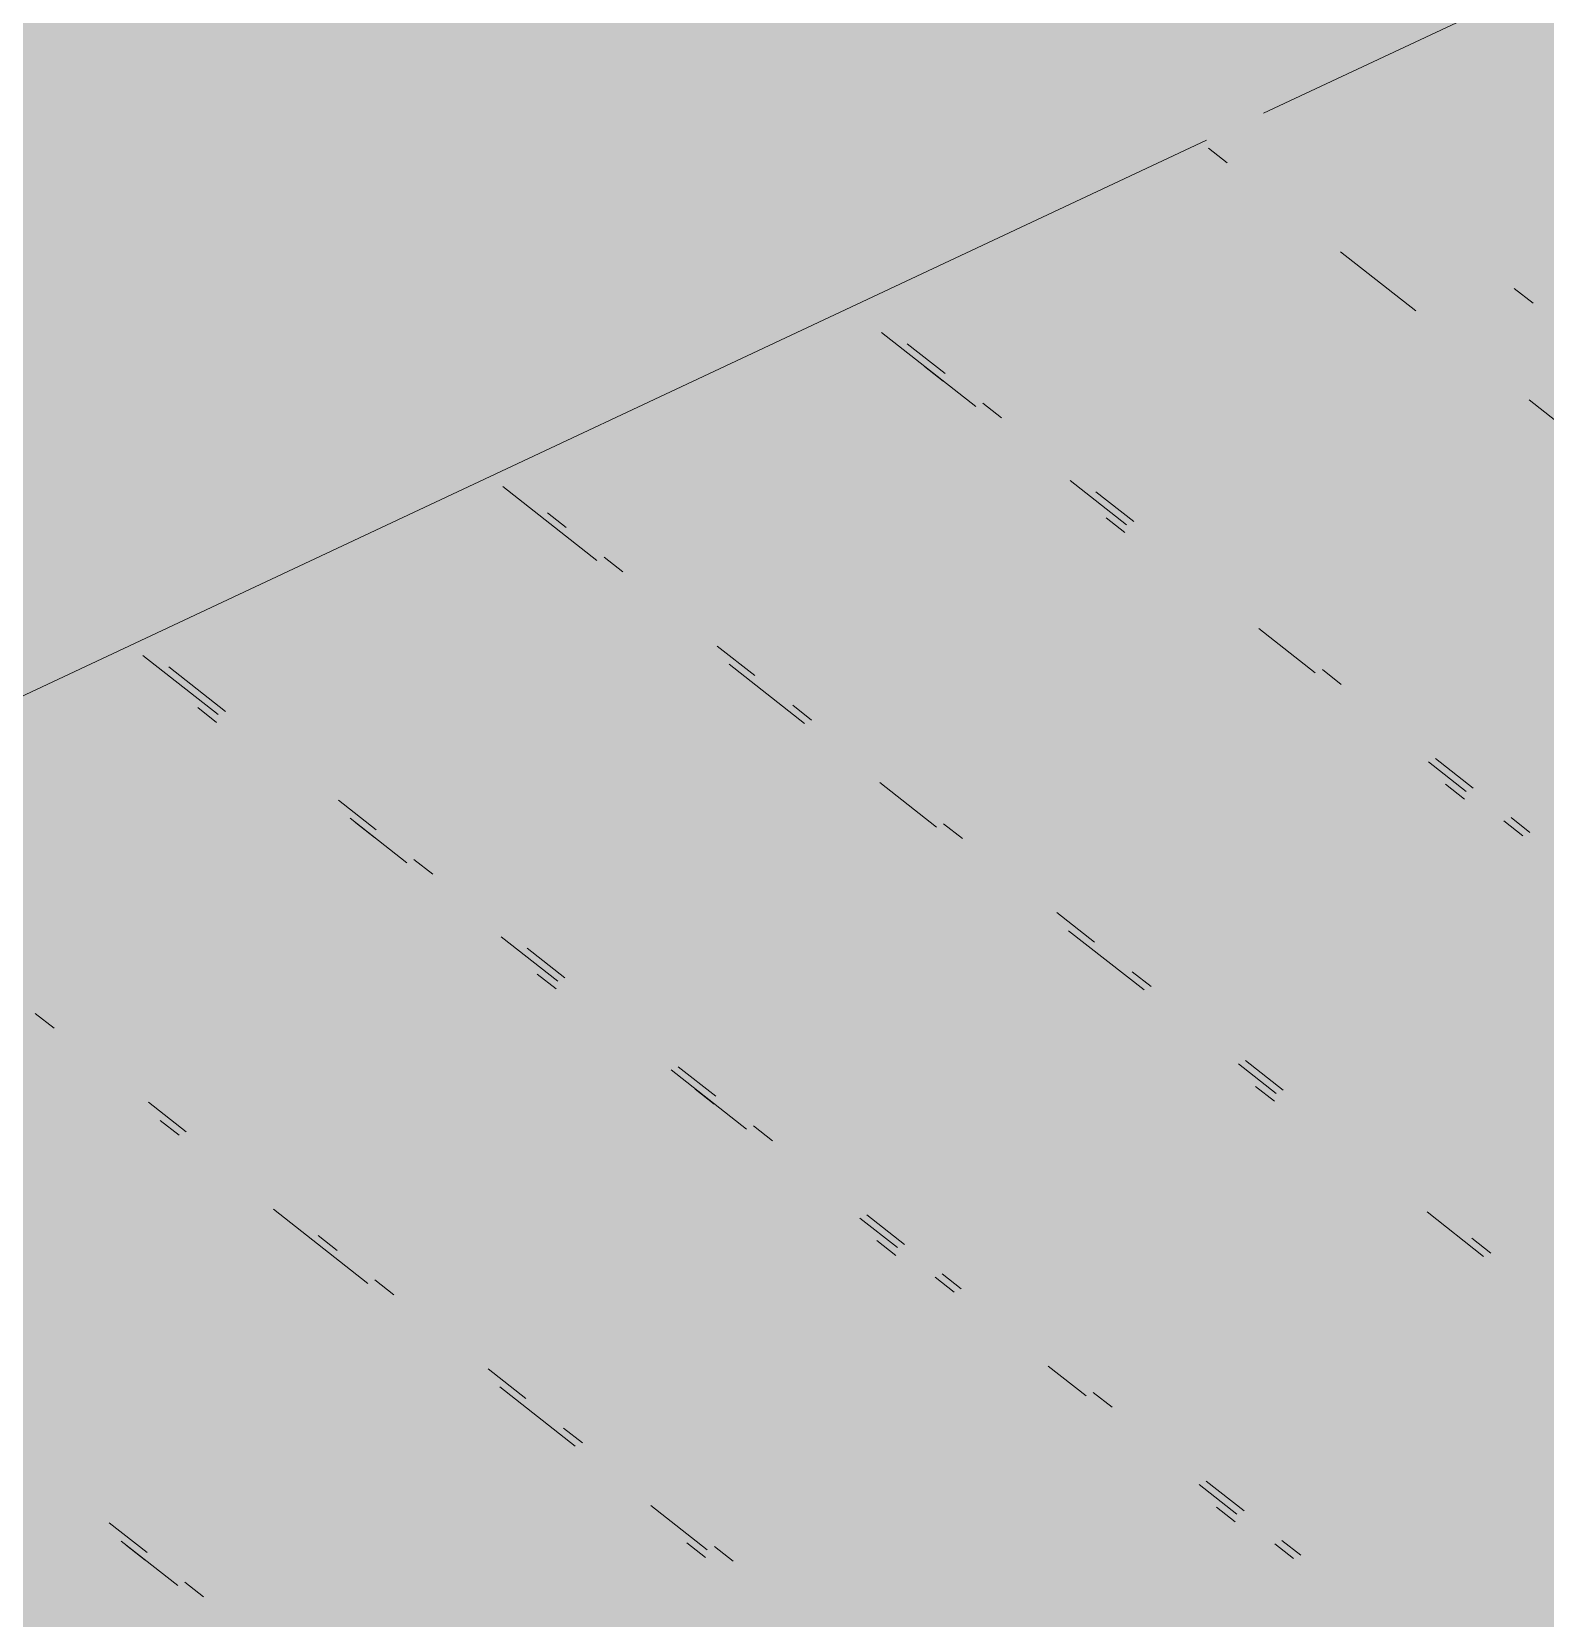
# Paper-space layout '03 3D Building and Roof' of a CAD drawing. Header units: millimetres. Extents: x 5 to 415, y 5 to 292.
# Drawn here: x 268.689 to 271.363, y 71.742 to 74.545 of the extents above; entities that cross this region are included whole.
import ezdxf

# ---------------------------------------------------------------- set-up
doc = ezdxf.new("R2010")
doc.units = ezdxf.units.MM
doc.layers.add('EXISTING', color=7, linetype='Continuous')
doc.layers.add('IMAGES', color=7, linetype='Continuous')

# ---------------------------------------------------------------- blocks, each defined once
blk = doc.blocks.new('SHEET_03')
at = {"layer": 'EXISTING', "color": 250, "lineweight": 9}
for p, q in [((270.8651, 74.4006), (274.6409, 76.1732)), ((267.027, 72.5987), (270.7642, 74.3532)), ((270.7675, 74.3392), (270.8009, 74.313)), ((271.0008, 74.1561), (271.1341, 74.0514)), ((271.3413, 74.0651), (271.3079, 74.0912)), ((270.1899, 74.0136), (270.3565, 73.8828)), ((270.3024, 73.9409), (270.2357, 73.9933)), ((270.2993, 73.9273), (270.266, 73.9534)), ((271.3341, 73.8945), (271.4007, 73.8422)), ((270.4023, 73.8625), (270.369, 73.8886)), ((270.5232, 73.752), (270.6231, 73.6735)), ((269.5209, 73.7413), (269.6875, 73.6105)), ((270.6356, 73.6793), (270.569, 73.7317)), ((269.6333, 73.6687), (269.6, 73.6948)), ((270.6201, 73.6598), (270.5868, 73.686)), ((269.7333, 73.5902), (269.7, 73.6163)), ((270.8564, 73.4904), (270.9564, 73.4119)), ((268.8852, 73.4428), (269.0185, 73.3382)), ((269.9666, 73.4071), (269.8999, 73.4594)), ((269.031, 73.344), (268.931, 73.4225)), ((269.9208, 73.4274), (270.0541, 73.3227)), ((271.0022, 73.3916), (270.9689, 73.4178)), ((269.0154, 73.3245), (268.9821, 73.3507)), ((270.0666, 73.3286), (270.0333, 73.3547)), ((271.1564, 73.2549), (271.223, 73.2026)), ((271.2355, 73.2085), (271.1689, 73.2608)), ((270.1874, 73.2181), (270.2874, 73.1396)), ((271.22, 73.1889), (271.1866, 73.2151)), ((269.2976, 73.1348), (269.2309, 73.1871)), ((269.2517, 73.1551), (269.3517, 73.0766)), ((269.2945, 73.1211), (269.2612, 73.1472)), ((270.3332, 73.1193), (270.2999, 73.1455)), ((271.2897, 73.1503), (271.323, 73.1241)), ((271.3355, 73.13), (271.3022, 73.1562)), ((269.3975, 73.0563), (269.3642, 73.0825)), ((270.5665, 72.9362), (270.4998, 72.9885)), ((269.5184, 72.9458), (269.6183, 72.8673)), ((270.5207, 72.9565), (270.654, 72.8519)), ((269.6308, 72.8732), (269.5642, 72.9255)), ((270.6665, 72.8577), (270.6331, 72.8839)), ((269.6153, 72.8536), (269.582, 72.8798)), ((268.7285, 72.784), (268.6952, 72.8102)), ((269.8974, 72.6639), (269.8308, 72.7162)), ((270.8206, 72.7211), (270.8873, 72.6687)), ((270.8997, 72.6746), (270.8331, 72.7269)), ((269.8183, 72.7104), (269.9516, 72.6057)), ((269.8944, 72.6502), (269.8611, 72.6764)), ((270.8842, 72.6551), (270.8509, 72.6812)), ((268.9618, 72.6009), (268.8951, 72.6532)), ((268.916, 72.6212), (268.9493, 72.595)), ((269.9974, 72.5854), (269.9641, 72.6116)), ((269.1159, 72.4642), (269.2826, 72.3334)), ((270.1516, 72.4488), (270.2182, 72.3965)), ((270.2307, 72.4023), (270.1641, 72.4546)), ((271.1539, 72.4595), (271.2538, 72.381)), ((269.2284, 72.3916), (269.1951, 72.4178)), ((270.2152, 72.3828), (270.1818, 72.4089)), ((271.2663, 72.3869), (271.233, 72.413)), ((270.3307, 72.3238), (270.2974, 72.35)), ((269.3284, 72.3131), (269.2951, 72.3393)), ((270.2849, 72.3441), (270.3182, 72.318)), ((269.5617, 72.13), (269.495, 72.1824)), ((270.4848, 72.1872), (270.5515, 72.1349)), ((269.5159, 72.1503), (269.6492, 72.0457)), ((270.5973, 72.1146), (270.564, 72.1407)), ((269.6617, 72.0516), (269.6283, 72.0777)), ((270.7514, 71.9779), (270.8181, 71.9256)), ((270.8306, 71.9315), (270.7639, 71.9838)), ((269.7825, 71.9411), (269.8824, 71.8626)), ((270.815, 71.9119), (270.7817, 71.9381)), ((268.8926, 71.8577), (268.826, 71.9101)), ((268.8468, 71.878), (268.9468, 71.7996)), ((269.8794, 71.8489), (269.8461, 71.8751)), ((270.8848, 71.8733), (270.9181, 71.8471)), ((270.9306, 71.853), (270.8972, 71.8791)), ((268.8896, 71.8441), (268.8563, 71.8702)), ((269.9283, 71.8423), (269.8949, 71.8684)), ((268.9926, 71.7793), (268.9593, 71.8054))]:
    blk.add_line(p, q, dxfattribs=at)
at = {"layer": 'IMAGES', "color": 7}
for points in [[(267.9418, 74.5166), (270.7364, 74.5166), (267.9418, 74.613), (270.7364, 74.613)], [(270.7364, 74.5166), (270.9291, 74.5166), (270.7364, 74.613), (270.9291, 74.613)], [(270.9291, 74.5166), (271.1218, 74.5166), (270.9291, 74.613), (271.1218, 74.613)], [(271.1218, 74.5166), (271.3145, 74.5166), (271.1218, 74.613), (271.3145, 74.613)], [(271.3145, 74.5166), (271.4109, 74.5166), (271.3145, 74.613), (271.4109, 74.613)], [(268.1345, 74.4202), (270.5436, 74.4202), (268.1345, 74.5166), (270.5436, 74.5166)], [(270.5436, 74.4202), (270.7364, 74.4202), (270.5436, 74.5166), (270.7364, 74.5166)], [(270.7364, 74.4202), (270.8327, 74.4202), (270.7364, 74.5166), (270.8327, 74.5166)], [(270.8327, 74.4202), (270.9291, 74.4202), (270.8327, 74.5166), (270.9291, 74.5166)], [(270.9291, 74.4202), (271.0255, 74.4202), (270.9291, 74.5166), (271.0255, 74.5166)], [(271.0255, 74.4202), (271.1218, 74.4202), (271.0255, 74.5166), (271.1218, 74.5166)], [(271.1218, 74.4202), (271.2182, 74.4202), (271.1218, 74.5166), (271.2182, 74.5166)], [(271.2182, 74.4202), (271.3145, 74.4202), (271.2182, 74.5166), (271.3145, 74.5166)], [(271.3145, 74.4202), (271.4109, 74.4202), (271.3145, 74.5166), (271.4109, 74.5166)], [(268.3273, 74.3238), (270.4473, 74.3238), (268.3273, 74.4202), (270.4473, 74.4202)], [(270.4473, 74.3238), (270.5436, 74.3238), (270.4473, 74.4202), (270.5436, 74.4202)], [(270.5436, 74.3238), (270.64, 74.3238), (270.5436, 74.4202), (270.64, 74.4202)], [(270.64, 74.3238), (270.7364, 74.3238), (270.64, 74.4202), (270.7364, 74.4202)], [(270.7364, 74.3238), (270.8327, 74.3238), (270.7364, 74.4202), (270.8327, 74.4202)], [(270.8327, 74.3238), (270.9291, 74.3238), (270.8327, 74.4202), (270.9291, 74.4202)], [(270.9291, 74.3238), (271.0255, 74.3238), (270.9291, 74.4202), (271.0255, 74.4202)], [(271.0255, 74.2274), (271.1218, 74.2274), (271.0255, 74.4202), (271.1218, 74.4202)], [(271.1218, 74.3238), (271.2182, 74.3238), (271.1218, 74.4202), (271.2182, 74.4202)], [(271.2182, 74.3238), (271.3145, 74.3238), (271.2182, 74.4202), (271.3145, 74.4202)], [(271.3145, 74.3238), (271.5073, 74.3238), (271.3145, 74.4202), (271.5073, 74.4202)], [(268.52, 74.2274), (270.0618, 74.2274), (268.52, 74.3238), (270.0618, 74.3238)], [(270.0618, 74.2274), (270.2545, 74.2274), (270.0618, 74.3238), (270.2545, 74.3238)], [(270.2545, 74.2274), (270.3509, 74.2274), (270.2545, 74.3238), (270.3509, 74.3238)], [(270.3509, 74.2274), (270.4473, 74.2274), (270.3509, 74.3238), (270.4473, 74.3238)], [(270.4473, 74.2274), (270.64, 74.2274), (270.4473, 74.3238), (270.64, 74.3238)], [(270.64, 74.2274), (270.7364, 74.2274), (270.64, 74.3238), (270.7364, 74.3238)], [(270.7364, 74.2274), (270.8327, 74.2274), (270.7364, 74.3238), (270.8327, 74.3238)], [(270.8327, 74.2274), (271.0255, 74.2274), (270.8327, 74.3238), (271.0255, 74.3238)], [(271.1218, 74.2274), (271.2182, 74.2274), (271.1218, 74.3238), (271.2182, 74.3238)], [(271.2182, 74.2274), (271.3145, 74.2274), (271.2182, 74.3238), (271.3145, 74.3238)], [(271.3145, 74.2274), (271.4109, 74.2274), (271.3145, 74.3238), (271.4109, 74.3238)], [(268.4236, 74.131), (269.9655, 74.131), (268.4236, 74.2274), (269.9655, 74.2274)], [(269.9655, 74.131), (270.1582, 74.131), (269.9655, 74.2274), (270.1582, 74.2274)], [(270.1582, 74.131), (270.2545, 74.131), (270.1582, 74.2274), (270.2545, 74.2274)], [(270.2545, 74.131), (270.3509, 74.131), (270.2545, 74.2274), (270.3509, 74.2274)], [(270.3509, 74.131), (270.4473, 74.131), (270.3509, 74.2274), (270.4473, 74.2274)], [(270.4473, 74.131), (270.5436, 74.131), (270.4473, 74.2274), (270.5436, 74.2274)], [(270.5436, 74.131), (270.64, 74.131), (270.5436, 74.2274), (270.64, 74.2274)], [(270.64, 74.131), (270.7364, 74.131), (270.64, 74.2274), (270.7364, 74.2274)], [(270.7364, 74.131), (270.8327, 74.131), (270.7364, 74.2274), (270.8327, 74.2274)], [(270.8327, 74.131), (270.9291, 74.131), (270.8327, 74.2274), (270.9291, 74.2274)], [(270.9291, 74.131), (271.1218, 74.131), (270.9291, 74.2274), (271.1218, 74.2274)], [(271.1218, 74.131), (271.2182, 74.131), (271.1218, 74.2274), (271.2182, 74.2274)], [(271.2182, 74.131), (271.3145, 74.131), (271.2182, 74.2274), (271.3145, 74.2274)], [(271.3145, 74.131), (271.5073, 74.131), (271.3145, 74.2274), (271.5073, 74.2274)], [(268.6164, 74.0346), (269.6764, 74.0346), (268.6164, 74.131), (269.6764, 74.131)], [(269.6764, 74.0346), (269.8691, 74.0346), (269.6764, 74.131), (269.8691, 74.131)], [(269.8691, 74.0346), (269.9655, 74.0346), (269.8691, 74.131), (269.9655, 74.131)], [(269.9655, 73.9382), (270.0618, 73.9382), (269.9655, 74.131), (270.0618, 74.131)], [(270.0618, 74.0346), (270.1582, 74.0346), (270.0618, 74.131), (270.1582, 74.131)], [(270.1582, 74.0346), (270.2545, 74.0346), (270.1582, 74.131), (270.2545, 74.131)], [(270.2545, 74.0346), (270.3509, 74.0346), (270.2545, 74.131), (270.3509, 74.131)], [(270.3509, 74.0346), (270.4473, 74.0346), (270.3509, 74.131), (270.4473, 74.131)], [(270.4473, 74.0346), (270.5436, 74.0346), (270.4473, 74.131), (270.5436, 74.131)], [(270.5436, 74.0346), (270.64, 74.0346), (270.5436, 74.131), (270.64, 74.131)], [(270.64, 74.0346), (270.8327, 74.0346), (270.64, 74.131), (270.8327, 74.131)], [(270.8327, 74.0346), (270.9291, 74.0346), (270.8327, 74.131), (270.9291, 74.131)], [(270.9291, 74.0346), (271.0255, 74.0346), (270.9291, 74.131), (271.0255, 74.131)], [(271.0255, 74.0346), (271.1218, 74.0346), (271.0255, 74.131), (271.1218, 74.131)], [(271.1218, 74.0346), (271.3145, 74.0346), (271.1218, 74.131), (271.3145, 74.131)], [(271.3145, 74.0346), (271.4109, 74.0346), (271.3145, 74.131), (271.4109, 74.131)], [(268.6164, 73.9382), (269.4836, 73.9382), (268.6164, 74.0346), (269.4836, 74.0346)], [(269.4836, 73.9382), (269.58, 73.9382), (269.4836, 74.0346), (269.58, 74.0346)], [(269.58, 73.9382), (269.7727, 73.9382), (269.58, 74.0346), (269.7727, 74.0346)], [(269.7727, 73.9382), (269.8691, 73.9382), (269.7727, 74.0346), (269.8691, 74.0346)], [(269.8691, 73.9382), (269.9655, 73.9382), (269.8691, 74.0346), (269.9655, 74.0346)], [(270.0618, 73.9382), (270.1582, 73.9382), (270.0618, 74.0346), (270.1582, 74.0346)], [(270.1582, 73.9382), (270.2545, 73.9382), (270.1582, 74.0346), (270.2545, 74.0346)], [(270.2545, 73.9382), (270.3509, 73.9382), (270.2545, 74.0346), (270.3509, 74.0346)], [(270.3509, 73.9382), (270.5436, 73.9382), (270.3509, 74.0346), (270.5436, 74.0346)], [(270.5436, 73.9382), (270.9291, 73.9382), (270.5436, 74.0346), (270.9291, 74.0346)], [(270.9291, 73.9382), (271.0255, 73.9382), (270.9291, 74.0346), (271.0255, 74.0346)], [(271.0255, 73.9382), (271.1218, 73.9382), (271.0255, 74.0346), (271.1218, 74.0346)], [(271.1218, 73.9382), (271.2182, 73.9382), (271.1218, 74.0346), (271.2182, 74.0346)], [(271.2182, 73.9382), (271.5073, 73.9382), (271.2182, 74.0346), (271.5073, 74.0346)], [(268.6164, 73.8418), (269.2909, 73.8418), (268.6164, 73.9382), (269.2909, 73.9382)], [(269.2909, 73.8418), (269.3873, 73.8418), (269.2909, 73.9382), (269.3873, 73.9382)], [(269.3873, 73.8418), (269.4836, 73.8418), (269.3873, 73.9382), (269.4836, 73.9382)], [(269.4836, 73.8418), (269.58, 73.8418), (269.4836, 73.9382), (269.58, 73.9382)], [(269.58, 73.8418), (269.7727, 73.8418), (269.58, 73.9382), (269.7727, 73.9382)], [(269.7727, 73.8418), (269.8691, 73.8418), (269.7727, 73.9382), (269.8691, 73.9382)], [(269.8691, 73.8418), (269.9655, 73.8418), (269.8691, 73.9382), (269.9655, 73.9382)], [(269.9655, 73.8418), (270.0618, 73.8418), (269.9655, 73.9382), (270.0618, 73.9382)], [(270.0618, 73.8418), (270.1582, 73.8418), (270.0618, 73.9382), (270.1582, 73.9382)], [(270.1582, 73.8418), (270.2545, 73.8418), (270.1582, 73.9382), (270.2545, 73.9382)], [(270.2545, 73.8418), (270.4473, 73.8418), (270.2545, 73.9382), (270.4473, 73.9382)], [(270.4473, 73.8418), (270.5436, 73.8418), (270.4473, 73.9382), (270.5436, 73.9382)], [(270.5436, 73.8418), (270.64, 73.8418), (270.5436, 73.9382), (270.64, 73.9382)], [(270.64, 73.8418), (271.1218, 73.8418), (270.64, 73.9382), (271.1218, 73.9382)], [(271.1218, 73.8418), (271.2182, 73.8418), (271.1218, 73.9382), (271.2182, 73.9382)], [(271.2182, 73.8418), (271.3145, 73.8418), (271.2182, 73.9382), (271.3145, 73.9382)], [(271.3145, 73.8418), (271.5073, 73.8418), (271.3145, 73.9382), (271.5073, 73.9382)], [(268.52, 73.7454), (269.0982, 73.7454), (268.52, 73.8418), (269.0982, 73.8418)], [(269.0982, 73.7454), (269.1945, 73.7454), (269.0982, 73.8418), (269.1945, 73.8418)], [(269.1945, 73.7454), (269.2909, 73.7454), (269.1945, 73.8418), (269.2909, 73.8418)], [(269.2909, 73.7454), (269.3873, 73.7454), (269.2909, 73.8418), (269.3873, 73.8418)], [(269.3873, 73.7454), (269.58, 73.7454), (269.3873, 73.8418), (269.58, 73.8418)], [(269.58, 73.7454), (269.6764, 73.7454), (269.58, 73.8418), (269.6764, 73.8418)], [(269.6764, 73.7454), (269.7727, 73.7454), (269.6764, 73.8418), (269.7727, 73.8418)], [(269.7727, 73.7454), (269.8691, 73.7454), (269.7727, 73.8418), (269.8691, 73.8418)], [(269.8691, 73.7454), (269.9655, 73.7454), (269.8691, 73.8418), (269.9655, 73.8418)], [(269.9655, 73.7454), (270.0618, 73.7454), (269.9655, 73.8418), (270.0618, 73.8418)], [(270.0618, 73.7454), (270.2545, 73.7454), (270.0618, 73.8418), (270.2545, 73.8418)], [(270.2545, 73.7454), (270.3509, 73.7454), (270.2545, 73.8418), (270.3509, 73.8418)], [(270.3509, 73.7454), (270.4473, 73.7454), (270.3509, 73.8418), (270.4473, 73.8418)], [(270.4473, 73.7454), (270.5436, 73.7454), (270.4473, 73.8418), (270.5436, 73.8418)], [(270.5436, 73.7454), (270.64, 73.7454), (270.5436, 73.8418), (270.64, 73.8418)], [(270.64, 73.7454), (270.7364, 73.7454), (270.64, 73.8418), (270.7364, 73.8418)], [(270.7364, 73.7454), (271.2182, 73.7454), (270.7364, 73.8418), (271.2182, 73.8418)], [(271.2182, 73.7454), (271.3145, 73.7454), (271.2182, 73.8418), (271.3145, 73.8418)], [(271.3145, 73.7454), (271.4109, 73.7454), (271.3145, 73.8418), (271.4109, 73.8418)], [(268.4236, 73.649), (268.9055, 73.649), (268.4236, 73.7454), (268.9055, 73.7454)], [(268.9055, 73.649), (269.0018, 73.649), (268.9055, 73.7454), (269.0018, 73.7454)], [(269.0018, 73.649), (269.0982, 73.649), (269.0018, 73.7454), (269.0982, 73.7454)], [(269.0982, 73.649), (269.1945, 73.649), (269.0982, 73.7454), (269.1945, 73.7454)], [(269.1945, 73.649), (269.2909, 73.649), (269.1945, 73.7454), (269.2909, 73.7454)], [(269.2909, 73.649), (269.3873, 73.649), (269.2909, 73.7454), (269.3873, 73.7454)], [(269.3873, 73.649), (269.4836, 73.649), (269.3873, 73.7454), (269.4836, 73.7454)], [(269.4836, 73.649), (269.58, 73.649), (269.4836, 73.7454), (269.58, 73.7454)], [(269.58, 73.649), (269.6764, 73.649), (269.58, 73.7454), (269.6764, 73.7454)], [(269.6764, 73.649), (269.7727, 73.649), (269.6764, 73.7454), (269.7727, 73.7454)], [(269.7727, 73.649), (269.8691, 73.649), (269.7727, 73.7454), (269.8691, 73.7454)], [(269.8691, 73.649), (270.3509, 73.649), (269.8691, 73.7454), (270.3509, 73.7454)], [(270.3509, 73.649), (270.4473, 73.649), (270.3509, 73.7454), (270.4473, 73.7454)], [(270.4473, 73.649), (270.5436, 73.649), (270.4473, 73.7454), (270.5436, 73.7454)], [(270.5436, 73.649), (270.7364, 73.649), (270.5436, 73.7454), (270.7364, 73.7454)], [(270.7364, 73.649), (270.8327, 73.649), (270.7364, 73.7454), (270.8327, 73.7454)], [(270.8327, 73.649), (271.3145, 73.649), (270.8327, 73.7454), (271.3145, 73.7454)], [(271.3145, 73.649), (271.4109, 73.649), (271.3145, 73.7454), (271.4109, 73.7454)], [(268.0382, 73.5526), (268.7127, 73.5526), (268.0382, 73.649), (268.7127, 73.649)], [(268.7127, 73.5526), (268.8091, 73.5526), (268.7127, 73.649), (268.8091, 73.649)], [(268.8091, 73.5526), (268.9055, 73.5526), (268.8091, 73.649), (268.9055, 73.649)], [(268.9055, 73.5526), (269.0982, 73.5526), (268.9055, 73.649), (269.0982, 73.649)], [(269.0982, 73.5526), (269.1945, 73.5526), (269.0982, 73.649), (269.1945, 73.649)], [(269.1945, 73.5526), (269.2909, 73.5526), (269.1945, 73.649), (269.2909, 73.649)], [(269.2909, 73.5526), (269.4836, 73.5526), (269.2909, 73.649), (269.4836, 73.649)], [(269.4836, 73.5526), (269.58, 73.5526), (269.4836, 73.649), (269.58, 73.649)], [(269.58, 73.5526), (269.7727, 73.5526), (269.58, 73.649), (269.7727, 73.649)], [(269.7727, 73.5526), (269.8691, 73.5526), (269.7727, 73.649), (269.8691, 73.649)], [(269.8691, 73.5526), (269.9655, 73.5526), (269.8691, 73.649), (269.9655, 73.649)], [(269.9655, 73.5526), (270.4473, 73.5526), (269.9655, 73.649), (270.4473, 73.649)], [(270.4473, 73.5526), (270.5436, 73.5526), (270.4473, 73.649), (270.5436, 73.649)], [(270.5436, 73.5526), (270.64, 73.5526), (270.5436, 73.649), (270.64, 73.649)], [(270.64, 73.5526), (270.7364, 73.5526), (270.64, 73.649), (270.7364, 73.649)], [(270.7364, 73.5526), (270.8327, 73.5526), (270.7364, 73.649), (270.8327, 73.649)], [(270.8327, 73.5526), (270.9291, 73.5526), (270.8327, 73.649), (270.9291, 73.649)], [(270.9291, 73.5526), (271.0255, 73.5526), (270.9291, 73.649), (271.0255, 73.649)], [(271.0255, 73.5526), (271.4109, 73.5526), (271.0255, 73.649), (271.4109, 73.649)], [(268.52, 73.4562), (268.7127, 73.4562), (268.52, 73.5526), (268.7127, 73.5526)], [(268.7127, 73.4562), (268.8091, 73.4562), (268.7127, 73.5526), (268.8091, 73.5526)], [(268.8091, 73.4562), (268.9055, 73.4562), (268.8091, 73.5526), (268.9055, 73.5526)], [(268.9055, 73.4562), (269.0018, 73.4562), (268.9055, 73.5526), (269.0018, 73.5526)], [(269.0018, 73.4562), (269.0982, 73.4562), (269.0018, 73.5526), (269.0982, 73.5526)], [(269.0982, 73.4562), (269.1945, 73.4562), (269.0982, 73.5526), (269.1945, 73.5526)], [(269.1945, 73.4562), (269.2909, 73.4562), (269.1945, 73.5526), (269.2909, 73.5526)], [(269.2909, 73.4562), (269.3873, 73.4562), (269.2909, 73.5526), (269.3873, 73.5526)], [(269.3873, 73.4562), (269.4836, 73.4562), (269.3873, 73.5526), (269.4836, 73.5526)], [(269.4836, 73.4562), (269.6764, 73.4562), (269.4836, 73.5526), (269.6764, 73.5526)], [(269.6764, 73.4562), (269.7727, 73.4562), (269.6764, 73.5526), (269.7727, 73.5526)], [(269.7727, 73.4562), (269.8691, 73.4562), (269.7727, 73.5526), (269.8691, 73.5526)], [(269.8691, 73.4562), (269.9655, 73.4562), (269.8691, 73.5526), (269.9655, 73.5526)], [(269.9655, 73.4562), (270.5436, 73.4562), (269.9655, 73.5526), (270.5436, 73.5526)], [(270.5436, 73.4562), (270.64, 73.4562), (270.5436, 73.5526), (270.64, 73.5526)], [(270.64, 73.4562), (270.7364, 73.4562), (270.64, 73.5526), (270.7364, 73.5526)], [(270.7364, 73.4562), (270.8327, 73.4562), (270.7364, 73.5526), (270.8327, 73.5526)], [(270.8327, 73.4562), (270.9291, 73.4562), (270.8327, 73.5526), (270.9291, 73.5526)], [(270.9291, 73.4562), (271.0255, 73.4562), (270.9291, 73.5526), (271.0255, 73.5526)], [(271.0255, 73.4562), (271.1218, 73.4562), (271.0255, 73.5526), (271.1218, 73.5526)], [(271.1218, 73.4562), (271.6036, 73.4562), (271.1218, 73.5526), (271.6036, 73.5526)], [(268.6164, 73.3598), (268.7127, 73.3598), (268.6164, 73.4562), (268.7127, 73.4562)], [(268.7127, 73.3598), (268.8091, 73.3598), (268.7127, 73.4562), (268.8091, 73.4562)], [(268.8091, 73.3598), (268.9055, 73.3598), (268.8091, 73.4562), (268.9055, 73.4562)], [(268.9055, 73.3598), (269.0018, 73.3598), (268.9055, 73.4562), (269.0018, 73.4562)], [(269.0018, 73.3598), (269.0982, 73.3598), (269.0018, 73.4562), (269.0982, 73.4562)], [(269.0982, 73.3598), (269.1945, 73.3598), (269.0982, 73.4562), (269.1945, 73.4562)], [(269.1945, 73.3598), (269.6764, 73.3598), (269.1945, 73.4562), (269.6764, 73.4562)], [(269.6764, 73.3598), (269.7727, 73.3598), (269.6764, 73.4562), (269.7727, 73.4562)], [(269.7727, 73.3598), (269.8691, 73.3598), (269.7727, 73.4562), (269.8691, 73.4562)], [(269.8691, 73.3598), (270.0618, 73.3598), (269.8691, 73.4562), (270.0618, 73.4562)], [(270.0618, 73.3598), (270.2545, 73.3598), (270.0618, 73.4562), (270.2545, 73.4562)], [(270.2545, 73.3598), (270.7364, 73.3598), (270.2545, 73.4562), (270.7364, 73.4562)], [(270.7364, 73.3598), (270.8327, 73.3598), (270.7364, 73.4562), (270.8327, 73.4562)], [(270.8327, 73.3598), (271.0255, 73.3598), (270.8327, 73.4562), (271.0255, 73.4562)], [(271.0255, 73.3598), (271.1218, 73.3598), (271.0255, 73.4562), (271.1218, 73.4562)], [(271.1218, 73.3598), (271.2182, 73.3598), (271.1218, 73.4562), (271.2182, 73.4562)], [(271.2182, 73.3598), (271.3145, 73.3598), (271.2182, 73.4562), (271.3145, 73.4562)], [(271.3145, 73.3598), (271.7, 73.3598), (271.3145, 73.4562), (271.7, 73.4562)], [(268.6164, 73.2634), (268.7127, 73.2634), (268.6164, 73.3598), (268.7127, 73.3598)], [(268.7127, 73.2634), (268.8091, 73.2634), (268.7127, 73.3598), (268.8091, 73.3598)], [(268.8091, 73.2634), (268.9055, 73.2634), (268.8091, 73.3598), (268.9055, 73.3598)], [(268.9055, 73.2634), (269.0018, 73.2634), (268.9055, 73.3598), (269.0018, 73.3598)], [(269.0018, 73.2634), (269.0982, 73.2634), (269.0018, 73.3598), (269.0982, 73.3598)], [(269.0982, 73.2634), (269.1945, 73.2634), (269.0982, 73.3598), (269.1945, 73.3598)], [(269.1945, 73.2634), (269.2909, 73.2634), (269.1945, 73.3598), (269.2909, 73.3598)], [(269.2909, 73.2634), (269.8691, 73.2634), (269.2909, 73.3598), (269.8691, 73.3598)], [(269.8691, 73.2634), (269.9655, 73.2634), (269.8691, 73.3598), (269.9655, 73.3598)], [(269.9655, 73.2634), (270.0618, 73.2634), (269.9655, 73.3598), (270.0618, 73.3598)], [(270.0618, 73.2634), (270.1582, 73.2634), (270.0618, 73.3598), (270.1582, 73.3598)], [(270.1582, 73.2634), (270.2545, 73.2634), (270.1582, 73.3598), (270.2545, 73.3598)], [(270.2545, 73.2634), (270.8327, 73.2634), (270.2545, 73.3598), (270.8327, 73.3598)], [(270.8327, 73.2634), (270.9291, 73.2634), (270.8327, 73.3598), (270.9291, 73.3598)], [(270.9291, 73.2634), (271.0255, 73.2634), (270.9291, 73.3598), (271.0255, 73.3598)], [(271.0255, 73.2634), (271.1218, 73.2634), (271.0255, 73.3598), (271.1218, 73.3598)], [(271.1218, 73.2634), (271.2182, 73.2634), (271.1218, 73.3598), (271.2182, 73.3598)], [(271.2182, 73.2634), (271.3145, 73.2634), (271.2182, 73.3598), (271.3145, 73.3598)], [(271.3145, 73.2634), (271.7964, 73.2634), (271.3145, 73.3598), (271.7964, 73.3598)], [(268.6164, 73.167), (268.7127, 73.167), (268.6164, 73.2634), (268.7127, 73.2634)], [(268.7127, 73.167), (268.8091, 73.167), (268.7127, 73.2634), (268.8091, 73.2634)], [(268.8091, 73.167), (268.9055, 73.167), (268.8091, 73.2634), (268.9055, 73.2634)], [(268.9055, 73.167), (269.0018, 73.167), (268.9055, 73.2634), (269.0018, 73.2634)], [(269.0018, 73.167), (269.0982, 73.167), (269.0018, 73.2634), (269.0982, 73.2634)], [(269.0982, 73.167), (269.2909, 73.167), (269.0982, 73.2634), (269.2909, 73.2634)], [(269.2909, 73.167), (269.3873, 73.167), (269.2909, 73.2634), (269.3873, 73.2634)], [(269.3873, 73.167), (269.4836, 73.167), (269.3873, 73.2634), (269.4836, 73.2634)], [(269.4836, 73.167), (269.9655, 73.167), (269.4836, 73.2634), (269.9655, 73.2634)], [(269.9655, 73.167), (270.0618, 73.167), (269.9655, 73.2634), (270.0618, 73.2634)], [(270.0618, 73.167), (270.1582, 73.167), (270.0618, 73.2634), (270.1582, 73.2634)], [(270.1582, 73.167), (270.2545, 73.167), (270.1582, 73.2634), (270.2545, 73.2634)], [(270.2545, 73.167), (270.3509, 73.167), (270.2545, 73.2634), (270.3509, 73.2634)], [(270.3509, 73.167), (270.4473, 73.167), (270.3509, 73.2634), (270.4473, 73.2634)], [(270.4473, 73.167), (270.9291, 73.167), (270.4473, 73.2634), (270.9291, 73.2634)], [(270.9291, 73.167), (271.0255, 73.167), (270.9291, 73.2634), (271.0255, 73.2634)], [(271.0255, 73.167), (271.1218, 73.167), (271.0255, 73.2634), (271.1218, 73.2634)], [(271.1218, 73.167), (271.2182, 73.167), (271.1218, 73.2634), (271.2182, 73.2634)], [(271.2182, 73.167), (271.3145, 73.167), (271.2182, 73.2634), (271.3145, 73.2634)], [(271.3145, 73.167), (271.5073, 73.167), (271.3145, 73.2634), (271.5073, 73.2634)], [(268.6164, 72.9742), (269.1945, 72.9742), (268.6164, 73.167), (269.1945, 73.167)], [(269.1945, 73.0706), (269.3873, 73.0706), (269.1945, 73.167), (269.3873, 73.167)], [(269.3873, 73.0706), (269.4836, 73.0706), (269.3873, 73.167), (269.4836, 73.167)], [(269.4836, 73.0706), (269.58, 73.0706), (269.4836, 73.167), (269.58, 73.167)], [(269.58, 73.0706), (270.0618, 73.0706), (269.58, 73.167), (270.0618, 73.167)], [(270.0618, 73.0706), (270.1582, 73.0706), (270.0618, 73.167), (270.1582, 73.167)], [(270.1582, 73.0706), (270.2545, 73.0706), (270.1582, 73.167), (270.2545, 73.167)], [(270.2545, 73.0706), (270.3509, 73.0706), (270.2545, 73.167), (270.3509, 73.167)], [(270.3509, 72.9742), (270.4473, 72.9742), (270.3509, 73.167), (270.4473, 73.167)], [(270.4473, 73.0706), (270.5436, 73.0706), (270.4473, 73.167), (270.5436, 73.167)], [(270.5436, 73.0706), (270.64, 73.0706), (270.5436, 73.167), (270.64, 73.167)], [(270.64, 73.0706), (271.0255, 73.0706), (270.64, 73.167), (271.0255, 73.167)], [(271.0255, 73.0706), (271.1218, 73.0706), (271.0255, 73.167), (271.1218, 73.167)], [(271.1218, 73.0706), (271.2182, 73.0706), (271.1218, 73.167), (271.2182, 73.167)], [(271.2182, 73.0706), (271.3145, 73.0706), (271.2182, 73.167), (271.3145, 73.167)], [(271.3145, 72.9742), (271.4109, 72.9742), (271.3145, 73.167), (271.4109, 73.167)], [(269.1945, 72.9742), (269.2909, 72.9742), (269.1945, 73.0706), (269.2909, 73.0706)], [(269.2909, 72.9742), (269.4836, 72.9742), (269.2909, 73.0706), (269.4836, 73.0706)], [(269.4836, 72.9742), (269.58, 72.9742), (269.4836, 73.0706), (269.58, 73.0706)], [(269.58, 72.9742), (269.6764, 72.9742), (269.58, 73.0706), (269.6764, 73.0706)], [(269.6764, 72.9742), (270.1582, 72.9742), (269.6764, 73.0706), (270.1582, 73.0706)], [(270.1582, 72.9742), (270.2545, 72.9742), (270.1582, 73.0706), (270.2545, 73.0706)], [(270.2545, 72.9742), (270.3509, 72.9742), (270.2545, 73.0706), (270.3509, 73.0706)], [(270.4473, 72.9742), (270.5436, 72.9742), (270.4473, 73.0706), (270.5436, 73.0706)], [(270.5436, 72.9742), (270.64, 72.9742), (270.5436, 73.0706), (270.64, 73.0706)], [(270.64, 72.9742), (270.7364, 72.9742), (270.64, 73.0706), (270.7364, 73.0706)], [(270.7364, 72.9742), (271.2182, 72.9742), (270.7364, 73.0706), (271.2182, 73.0706)], [(271.2182, 72.9742), (271.3145, 72.9742), (271.2182, 73.0706), (271.3145, 73.0706)], [(268.6164, 72.8778), (268.7127, 72.8778), (268.6164, 72.9742), (268.7127, 72.9742)], [(268.7127, 72.8778), (268.8091, 72.8778), (268.7127, 72.9742), (268.8091, 72.9742)], [(268.8091, 72.8778), (269.2909, 72.8778), (268.8091, 72.9742), (269.2909, 72.9742)], [(269.2909, 72.8778), (269.3873, 72.8778), (269.2909, 72.9742), (269.3873, 72.9742)], [(269.3873, 72.8778), (269.4836, 72.8778), (269.3873, 72.9742), (269.4836, 72.9742)], [(269.4836, 72.8778), (269.6764, 72.8778), (269.4836, 72.9742), (269.6764, 72.9742)], [(269.6764, 72.8778), (270.3509, 72.8778), (269.6764, 72.9742), (270.3509, 72.9742)], [(270.3509, 72.8778), (270.4473, 72.8778), (270.3509, 72.9742), (270.4473, 72.9742)], [(270.4473, 72.8778), (270.5436, 72.8778), (270.4473, 72.9742), (270.5436, 72.9742)], [(270.5436, 72.8778), (270.64, 72.8778), (270.5436, 72.9742), (270.64, 72.9742)], [(270.64, 72.8778), (270.7364, 72.8778), (270.64, 72.9742), (270.7364, 72.9742)], [(270.7364, 72.8778), (270.8327, 72.8778), (270.7364, 72.9742), (270.8327, 72.9742)], [(270.8327, 72.8778), (271.3145, 72.8778), (270.8327, 72.9742), (271.3145, 72.9742)], [(271.3145, 72.8778), (271.4109, 72.8778), (271.3145, 72.9742), (271.4109, 72.9742)], [(268.52, 72.7814), (268.7127, 72.7814), (268.52, 72.8778), (268.7127, 72.8778)], [(268.7127, 72.7814), (268.8091, 72.7814), (268.7127, 72.8778), (268.8091, 72.8778)], [(268.8091, 72.7814), (268.9055, 72.7814), (268.8091, 72.8778), (268.9055, 72.8778)], [(268.9055, 72.7814), (269.4836, 72.7814), (268.9055, 72.8778), (269.4836, 72.8778)], [(269.4836, 72.7814), (269.58, 72.7814), (269.4836, 72.8778), (269.58, 72.8778)], [(269.58, 72.7814), (269.7727, 72.7814), (269.58, 72.8778), (269.7727, 72.8778)], [(269.7727, 72.7814), (269.8691, 72.7814), (269.7727, 72.8778), (269.8691, 72.8778)], [(269.8691, 72.7814), (269.9655, 72.7814), (269.8691, 72.8778), (269.9655, 72.8778)], [(269.9655, 72.7814), (270.4473, 72.7814), (269.9655, 72.8778), (270.4473, 72.8778)], [(270.4473, 72.7814), (270.5436, 72.7814), (270.4473, 72.8778), (270.5436, 72.8778)], [(270.5436, 72.7814), (270.7364, 72.7814), (270.5436, 72.8778), (270.7364, 72.8778)], [(270.7364, 72.7814), (270.8327, 72.7814), (270.7364, 72.8778), (270.8327, 72.8778)], [(270.8327, 72.7814), (270.9291, 72.7814), (270.8327, 72.8778), (270.9291, 72.8778)], [(270.9291, 72.7814), (271.4109, 72.7814), (270.9291, 72.8778), (271.4109, 72.8778)], [(268.6164, 72.685), (268.7127, 72.685), (268.6164, 72.7814), (268.7127, 72.7814)], [(268.7127, 72.685), (268.8091, 72.685), (268.7127, 72.7814), (268.8091, 72.7814)], [(268.8091, 72.685), (268.9055, 72.685), (268.8091, 72.7814), (268.9055, 72.7814)], [(268.9055, 72.685), (269.0018, 72.685), (268.9055, 72.7814), (269.0018, 72.7814)], [(269.0018, 72.685), (269.58, 72.685), (269.0018, 72.7814), (269.58, 72.7814)], [(269.58, 72.685), (269.6764, 72.685), (269.58, 72.7814), (269.6764, 72.7814)], [(269.6764, 72.685), (269.7727, 72.685), (269.6764, 72.7814), (269.7727, 72.7814)], [(269.7727, 72.685), (269.8691, 72.685), (269.7727, 72.7814), (269.8691, 72.7814)], [(269.8691, 72.685), (269.9655, 72.685), (269.8691, 72.7814), (269.9655, 72.7814)], [(269.9655, 72.685), (270.0618, 72.685), (269.9655, 72.7814), (270.0618, 72.7814)], [(270.0618, 72.685), (270.5436, 72.685), (270.0618, 72.7814), (270.5436, 72.7814)], [(270.5436, 72.685), (270.64, 72.685), (270.5436, 72.7814), (270.64, 72.7814)], [(270.64, 72.685), (270.7364, 72.685), (270.64, 72.7814), (270.7364, 72.7814)], [(270.7364, 72.685), (270.8327, 72.685), (270.7364, 72.7814), (270.8327, 72.7814)], [(270.8327, 72.685), (270.9291, 72.685), (270.8327, 72.7814), (270.9291, 72.7814)], [(270.9291, 72.685), (271.0255, 72.685), (270.9291, 72.7814), (271.0255, 72.7814)], [(271.0255, 72.685), (271.6036, 72.685), (271.0255, 72.7814), (271.6036, 72.7814)], [(268.6164, 72.5886), (268.7127, 72.5886), (268.6164, 72.685), (268.7127, 72.685)], [(268.7127, 72.5886), (268.8091, 72.5886), (268.7127, 72.685), (268.8091, 72.685)], [(268.8091, 72.5886), (269.0018, 72.5886), (268.8091, 72.685), (269.0018, 72.685)], [(269.0018, 72.5886), (269.0982, 72.5886), (269.0018, 72.685), (269.0982, 72.685)], [(269.0982, 72.5886), (269.6764, 72.5886), (269.0982, 72.685), (269.6764, 72.685)], [(269.6764, 72.5886), (269.7727, 72.5886), (269.6764, 72.685), (269.7727, 72.685)], [(269.7727, 72.5886), (269.8691, 72.5886), (269.7727, 72.685), (269.8691, 72.685)], [(269.8691, 72.5886), (269.9655, 72.5886), (269.8691, 72.685), (269.9655, 72.685)], [(269.9655, 72.5886), (270.0618, 72.5886), (269.9655, 72.685), (270.0618, 72.685)], [(270.0618, 72.5886), (270.1582, 72.5886), (270.0618, 72.685), (270.1582, 72.685)], [(270.1582, 72.5886), (270.64, 72.5886), (270.1582, 72.685), (270.64, 72.685)], [(270.64, 72.5886), (270.7364, 72.5886), (270.64, 72.685), (270.7364, 72.685)], [(270.7364, 72.5886), (270.8327, 72.5886), (270.7364, 72.685), (270.8327, 72.685)], [(270.8327, 72.5886), (271.0255, 72.5886), (270.8327, 72.685), (271.0255, 72.685)], [(271.0255, 72.5886), (271.1218, 72.5886), (271.0255, 72.685), (271.1218, 72.685)], [(271.1218, 72.5886), (271.2182, 72.5886), (271.1218, 72.685), (271.2182, 72.685)], [(271.2182, 72.5886), (271.7, 72.5886), (271.2182, 72.685), (271.7, 72.685)], [(268.3273, 72.4922), (268.9055, 72.4922), (268.3273, 72.5886), (268.9055, 72.5886)], [(268.9055, 72.4922), (269.0982, 72.4922), (268.9055, 72.5886), (269.0982, 72.5886)], [(269.0982, 72.4922), (269.1945, 72.4922), (269.0982, 72.5886), (269.1945, 72.5886)], [(269.1945, 72.4922), (269.2909, 72.4922), (269.1945, 72.5886), (269.2909, 72.5886)], [(269.2909, 72.3958), (269.8691, 72.3958), (269.2909, 72.5886), (269.8691, 72.5886)], [(269.8691, 72.4922), (269.9655, 72.4922), (269.8691, 72.5886), (269.9655, 72.5886)], [(269.9655, 72.4922), (270.0618, 72.4922), (269.9655, 72.5886), (270.0618, 72.5886)], [(270.0618, 72.4922), (270.1582, 72.4922), (270.0618, 72.5886), (270.1582, 72.5886)], [(270.1582, 72.4922), (270.2545, 72.4922), (270.1582, 72.5886), (270.2545, 72.5886)], [(270.2545, 72.4922), (270.8327, 72.4922), (270.2545, 72.5886), (270.8327, 72.5886)], [(270.8327, 72.4922), (270.9291, 72.4922), (270.8327, 72.5886), (270.9291, 72.5886)], [(270.9291, 72.4922), (271.0255, 72.4922), (270.9291, 72.5886), (271.0255, 72.5886)], [(271.0255, 72.4922), (271.1218, 72.4922), (271.0255, 72.5886), (271.1218, 72.5886)], [(271.1218, 72.4922), (271.2182, 72.4922), (271.1218, 72.5886), (271.2182, 72.5886)], [(271.2182, 72.4922), (271.3145, 72.4922), (271.2182, 72.5886), (271.3145, 72.5886)], [(271.3145, 72.4922), (271.7964, 72.4922), (271.3145, 72.5886), (271.7964, 72.5886)], [(268.4236, 72.3958), (268.9055, 72.3958), (268.4236, 72.4922), (268.9055, 72.4922)], [(268.9055, 72.3958), (269.0018, 72.3958), (268.9055, 72.4922), (269.0018, 72.4922)], [(269.0018, 72.3958), (269.0982, 72.3958), (269.0018, 72.4922), (269.0982, 72.4922)], [(269.0982, 72.3958), (269.1945, 72.3958), (269.0982, 72.4922), (269.1945, 72.4922)], [(269.1945, 72.3958), (269.2909, 72.3958), (269.1945, 72.4922), (269.2909, 72.4922)], [(269.8691, 72.3958), (269.9655, 72.3958), (269.8691, 72.4922), (269.9655, 72.4922)], [(269.9655, 72.3958), (270.0618, 72.3958), (269.9655, 72.4922), (270.0618, 72.4922)], [(270.0618, 72.3958), (270.1582, 72.3958), (270.0618, 72.4922), (270.1582, 72.4922)], [(270.1582, 72.3958), (270.2545, 72.3958), (270.1582, 72.4922), (270.2545, 72.4922)], [(270.2545, 72.3958), (270.3509, 72.3958), (270.2545, 72.4922), (270.3509, 72.4922)], [(270.3509, 72.3958), (270.4473, 72.3958), (270.3509, 72.4922), (270.4473, 72.4922)], [(270.4473, 72.3958), (270.9291, 72.3958), (270.4473, 72.4922), (270.9291, 72.4922)], [(270.9291, 72.3958), (271.0255, 72.3958), (270.9291, 72.4922), (271.0255, 72.4922)], [(271.0255, 72.3958), (271.1218, 72.3958), (271.0255, 72.4922), (271.1218, 72.4922)], [(271.1218, 72.3958), (271.2182, 72.3958), (271.1218, 72.4922), (271.2182, 72.4922)], [(271.2182, 72.3958), (271.3145, 72.3958), (271.2182, 72.4922), (271.3145, 72.4922)], [(271.3145, 72.3958), (271.4109, 72.3958), (271.3145, 72.4922), (271.4109, 72.4922)], [(268.52, 72.2994), (269.0018, 72.2994), (268.52, 72.3958), (269.0018, 72.3958)], [(269.0018, 72.2994), (269.0982, 72.2994), (269.0018, 72.3958), (269.0982, 72.3958)], [(269.0982, 72.2994), (269.1945, 72.2994), (269.0982, 72.3958), (269.1945, 72.3958)], [(269.1945, 72.2994), (269.3873, 72.2994), (269.1945, 72.3958), (269.3873, 72.3958)], [(269.3873, 72.2994), (269.4836, 72.2994), (269.3873, 72.3958), (269.4836, 72.3958)], [(269.4836, 72.2994), (270.1582, 72.2994), (269.4836, 72.3958), (270.1582, 72.3958)], [(270.1582, 72.2994), (270.3509, 72.2994), (270.1582, 72.3958), (270.3509, 72.3958)], [(270.3509, 72.2994), (270.4473, 72.2994), (270.3509, 72.3958), (270.4473, 72.3958)], [(270.4473, 72.2994), (270.5436, 72.2994), (270.4473, 72.3958), (270.5436, 72.3958)], [(270.5436, 72.2994), (271.0255, 72.2994), (270.5436, 72.3958), (271.0255, 72.3958)], [(271.0255, 72.2994), (271.1218, 72.2994), (271.0255, 72.3958), (271.1218, 72.3958)], [(271.1218, 72.2994), (271.2182, 72.2994), (271.1218, 72.3958), (271.2182, 72.3958)], [(271.2182, 72.2994), (271.4109, 72.2994), (271.2182, 72.3958), (271.4109, 72.3958)], [(268.6164, 72.203), (269.0982, 72.203), (268.6164, 72.2994), (269.0982, 72.2994)], [(269.0982, 72.203), (269.1945, 72.203), (269.0982, 72.2994), (269.1945, 72.2994)], [(269.1945, 72.203), (269.2909, 72.203), (269.1945, 72.2994), (269.2909, 72.2994)], [(269.2909, 72.203), (269.4836, 72.203), (269.2909, 72.2994), (269.4836, 72.2994)], [(269.4836, 72.203), (269.58, 72.203), (269.4836, 72.2994), (269.58, 72.2994)], [(269.58, 72.203), (269.6764, 72.203), (269.58, 72.2994), (269.6764, 72.2994)], [(269.6764, 72.203), (270.1582, 72.203), (269.6764, 72.2994), (270.1582, 72.2994)], [(270.1582, 72.203), (270.2545, 72.203), (270.1582, 72.2994), (270.2545, 72.2994)], [(270.2545, 72.203), (270.3509, 72.203), (270.2545, 72.2994), (270.3509, 72.2994)], [(270.3509, 72.203), (270.4473, 72.203), (270.3509, 72.2994), (270.4473, 72.2994)], [(270.4473, 72.203), (270.5436, 72.203), (270.4473, 72.2994), (270.5436, 72.2994)], [(270.5436, 72.203), (270.64, 72.203), (270.5436, 72.2994), (270.64, 72.2994)], [(270.64, 72.203), (271.2182, 72.203), (270.64, 72.2994), (271.2182, 72.2994)], [(271.2182, 72.203), (271.3145, 72.203), (271.2182, 72.2994), (271.3145, 72.2994)], [(271.3145, 72.203), (271.4109, 72.203), (271.3145, 72.2994), (271.4109, 72.2994)], [(268.6164, 72.1065), (268.7127, 72.1065), (268.6164, 72.203), (268.7127, 72.203)], [(268.7127, 72.1065), (268.8091, 72.1065), (268.7127, 72.203), (268.8091, 72.203)], [(268.8091, 72.1065), (269.1945, 72.1065), (268.8091, 72.203), (269.1945, 72.203)], [(269.1945, 72.1065), (269.2909, 72.1065), (269.1945, 72.203), (269.2909, 72.203)], [(269.2909, 72.1065), (269.3873, 72.1065), (269.2909, 72.203), (269.3873, 72.203)], [(269.3873, 72.1065), (269.4836, 72.1065), (269.3873, 72.203), (269.4836, 72.203)], [(269.4836, 72.1065), (269.58, 72.1065), (269.4836, 72.203), (269.58, 72.203)], [(269.58, 72.1065), (269.6764, 72.1065), (269.58, 72.203), (269.6764, 72.203)], [(269.6764, 72.1065), (269.7727, 72.1065), (269.6764, 72.203), (269.7727, 72.203)], [(269.7727, 72.1065), (270.3509, 72.1065), (269.7727, 72.203), (270.3509, 72.203)], [(270.3509, 72.1065), (270.4473, 72.1065), (270.3509, 72.203), (270.4473, 72.203)], [(270.4473, 72.1065), (270.5436, 72.1065), (270.4473, 72.203), (270.5436, 72.203)], [(270.5436, 72.1065), (270.64, 72.1065), (270.5436, 72.203), (270.64, 72.203)], [(270.64, 72.1065), (271.3145, 72.1065), (270.64, 72.203), (271.3145, 72.203)], [(271.3145, 72.1065), (271.4109, 72.1065), (271.3145, 72.203), (271.4109, 72.203)], [(268.52, 72.0101), (268.7127, 72.0101), (268.52, 72.1065), (268.7127, 72.1065)], [(268.7127, 72.0101), (268.8091, 72.0101), (268.7127, 72.1065), (268.8091, 72.1065)], [(268.8091, 72.0101), (268.9055, 72.0101), (268.8091, 72.1065), (268.9055, 72.1065)], [(268.9055, 72.0101), (269.3873, 72.0101), (268.9055, 72.1065), (269.3873, 72.1065)], [(269.3873, 72.0101), (269.4836, 72.0101), (269.3873, 72.1065), (269.4836, 72.1065)], [(269.4836, 72.0101), (269.58, 72.0101), (269.4836, 72.1065), (269.58, 72.1065)], [(269.58, 72.0101), (269.6764, 72.0101), (269.58, 72.1065), (269.6764, 72.1065)], [(269.6764, 72.0101), (269.7727, 72.0101), (269.6764, 72.1065), (269.7727, 72.1065)], [(269.7727, 72.0101), (269.8691, 72.0101), (269.7727, 72.1065), (269.8691, 72.1065)], [(269.8691, 72.0101), (270.4473, 72.0101), (269.8691, 72.1065), (270.4473, 72.1065)], [(270.4473, 72.0101), (270.5436, 72.0101), (270.4473, 72.1065), (270.5436, 72.1065)], [(270.5436, 72.0101), (270.7364, 72.0101), (270.5436, 72.1065), (270.7364, 72.1065)], [(270.7364, 72.0101), (270.8327, 72.0101), (270.7364, 72.1065), (270.8327, 72.1065)], [(270.8327, 72.0101), (270.9291, 72.0101), (270.8327, 72.1065), (270.9291, 72.1065)], [(270.9291, 72.0101), (271.4109, 72.0101), (270.9291, 72.1065), (271.4109, 72.1065)], [(268.6164, 71.9137), (268.7127, 71.9137), (268.6164, 72.0101), (268.7127, 72.0101)], [(268.7127, 71.9137), (268.8091, 71.9137), (268.7127, 72.0101), (268.8091, 72.0101)], [(268.8091, 71.9137), (268.9055, 71.9137), (268.8091, 72.0101), (268.9055, 72.0101)], [(268.9055, 71.9137), (269.0018, 71.9137), (268.9055, 72.0101), (269.0018, 72.0101)], [(269.0018, 71.9137), (269.4836, 71.9137), (269.0018, 72.0101), (269.4836, 72.0101)], [(269.4836, 71.9137), (269.58, 71.9137), (269.4836, 72.0101), (269.58, 72.0101)], [(269.58, 71.9137), (269.6764, 71.9137), (269.58, 72.0101), (269.6764, 72.0101)], [(269.6764, 71.9137), (269.7727, 71.9137), (269.6764, 72.0101), (269.7727, 72.0101)], [(269.7727, 71.9137), (269.8691, 71.9137), (269.7727, 72.0101), (269.8691, 72.0101)], [(269.8691, 71.9137), (269.9655, 71.9137), (269.8691, 72.0101), (269.9655, 72.0101)], [(269.9655, 71.9137), (270.0618, 71.9137), (269.9655, 72.0101), (270.0618, 72.0101)], [(270.0618, 71.9137), (270.5436, 71.9137), (270.0618, 72.0101), (270.5436, 72.0101)], [(270.5436, 71.9137), (270.64, 71.9137), (270.5436, 72.0101), (270.64, 72.0101)], [(270.64, 71.9137), (270.7364, 71.9137), (270.64, 72.0101), (270.7364, 72.0101)], [(270.7364, 71.9137), (270.8327, 71.9137), (270.7364, 72.0101), (270.8327, 72.0101)], [(270.8327, 71.9137), (270.9291, 71.9137), (270.8327, 72.0101), (270.9291, 72.0101)], [(270.9291, 71.9137), (271.0255, 71.9137), (270.9291, 72.0101), (271.0255, 72.0101)], [(271.0255, 71.9137), (271.5073, 71.9137), (271.0255, 72.0101), (271.5073, 72.0101)], [(268.6164, 71.8173), (268.7127, 71.8173), (268.6164, 71.9137), (268.7127, 71.9137)], [(268.7127, 71.8173), (268.8091, 71.8173), (268.7127, 71.9137), (268.8091, 71.9137)], [(268.8091, 71.8173), (269.0018, 71.8173), (268.8091, 71.9137), (269.0018, 71.9137)], [(269.0018, 71.8173), (269.0982, 71.8173), (269.0018, 71.9137), (269.0982, 71.9137)], [(269.0982, 71.8173), (269.6764, 71.8173), (269.0982, 71.9137), (269.6764, 71.9137)], [(269.6764, 71.8173), (269.7727, 71.8173), (269.6764, 71.9137), (269.7727, 71.9137)], [(269.7727, 71.8173), (269.9655, 71.8173), (269.7727, 71.9137), (269.9655, 71.9137)], [(269.9655, 71.8173), (270.1582, 71.8173), (269.9655, 71.9137), (270.1582, 71.9137)], [(270.1582, 71.8173), (270.64, 71.8173), (270.1582, 71.9137), (270.64, 71.9137)], [(270.64, 71.8173), (270.7364, 71.8173), (270.64, 71.9137), (270.7364, 71.9137)], [(270.7364, 71.8173), (270.8327, 71.8173), (270.7364, 71.9137), (270.8327, 71.9137)], [(270.8327, 71.8173), (270.9291, 71.8173), (270.8327, 71.9137), (270.9291, 71.9137)], [(270.9291, 71.8173), (271.0255, 71.8173), (270.9291, 71.9137), (271.0255, 71.9137)], [(271.0255, 71.8173), (271.2182, 71.8173), (271.0255, 71.9137), (271.2182, 71.9137)], [(271.2182, 71.8173), (271.7, 71.8173), (271.2182, 71.9137), (271.7, 71.9137)], [(268.3273, 71.7209), (268.7127, 71.7209), (268.3273, 71.8173), (268.7127, 71.8173)], [(268.7127, 71.7209), (268.8091, 71.7209), (268.7127, 71.8173), (268.8091, 71.8173)], [(268.8091, 71.7209), (268.9055, 71.7209), (268.8091, 71.8173), (268.9055, 71.8173)], [(268.9055, 71.7209), (269.0982, 71.7209), (268.9055, 71.8173), (269.0982, 71.8173)], [(269.0982, 71.7209), (269.1945, 71.7209), (269.0982, 71.8173), (269.1945, 71.8173)], [(269.1945, 71.7209), (269.2909, 71.7209), (269.1945, 71.8173), (269.2909, 71.8173)], [(269.2909, 71.7209), (269.8691, 71.7209), (269.2909, 71.8173), (269.8691, 71.8173)], [(269.8691, 71.7209), (269.9655, 71.7209), (269.8691, 71.8173), (269.9655, 71.8173)], [(269.9655, 71.7209), (270.1582, 71.7209), (269.9655, 71.8173), (270.1582, 71.8173)], [(270.1582, 71.7209), (270.2545, 71.7209), (270.1582, 71.8173), (270.2545, 71.8173)], [(270.2545, 71.7209), (270.7364, 71.7209), (270.2545, 71.8173), (270.7364, 71.8173)], [(270.7364, 71.7209), (270.8327, 71.7209), (270.7364, 71.8173), (270.8327, 71.8173)], [(270.8327, 71.7209), (270.9291, 71.7209), (270.8327, 71.8173), (270.9291, 71.8173)], [(270.9291, 71.7209), (271.1218, 71.7209), (270.9291, 71.8173), (271.1218, 71.8173)], [(271.1218, 71.7209), (271.2182, 71.7209), (271.1218, 71.8173), (271.2182, 71.8173)], [(271.2182, 71.7209), (271.3145, 71.7209), (271.2182, 71.8173), (271.3145, 71.8173)], [(271.3145, 71.7209), (271.8927, 71.7209), (271.3145, 71.8173), (271.8927, 71.8173)]]:
    blk.add_solid(points, dxfattribs=at)

psp = doc.layouts.new('03 3D Building and Roof')

# ---------------------------------------------------------------- block references
psp.add_blockref('SHEET_03', (0, 0))

doc.saveas('drawing.dxf')
